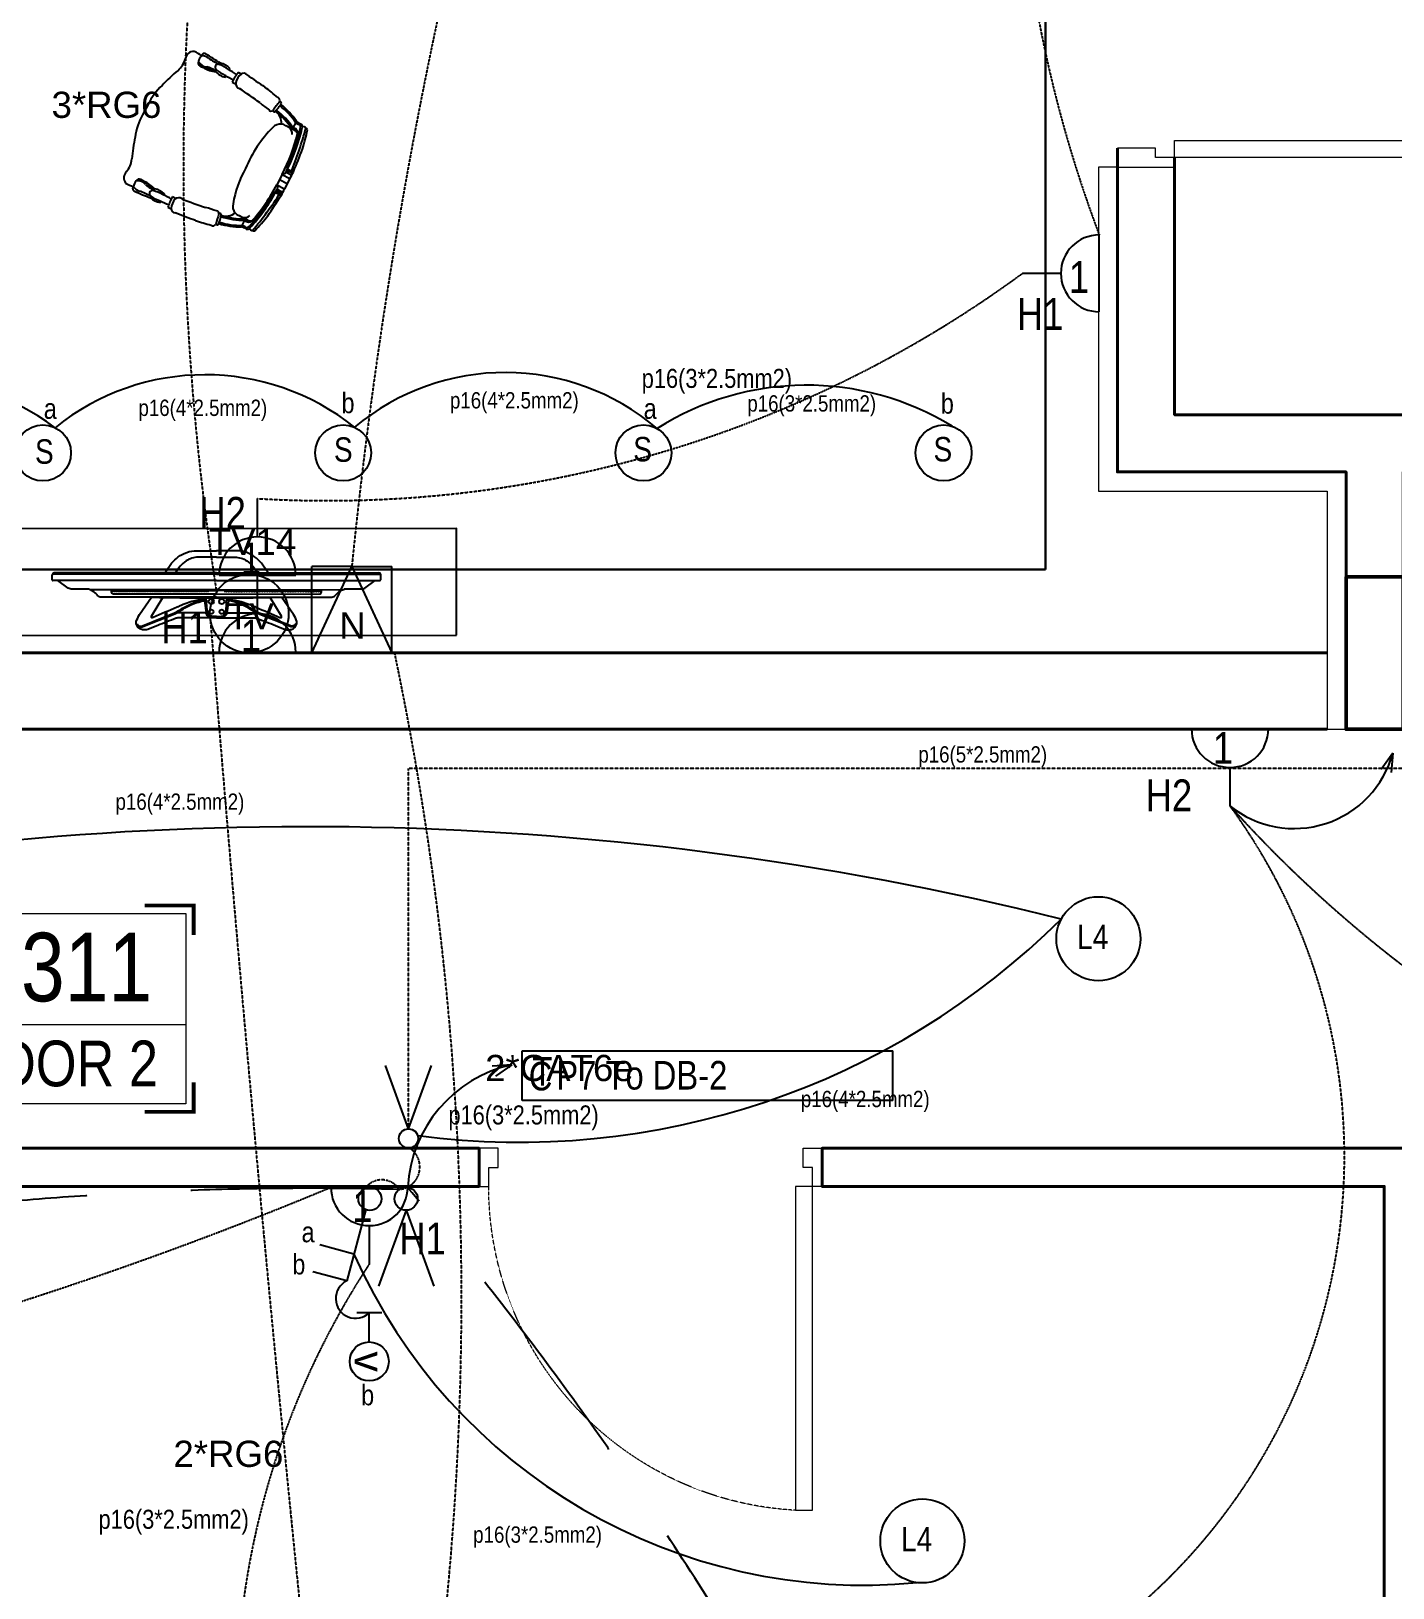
# Model space of a CAD drawing. Header units: inches. Extents: x 23642 to 146359, y -5490 to 33031.
# Drawn here: x 60236 to 64320, y 12105 to 16774 of the extents above; entities that cross this region are included whole.
import ezdxf
from ezdxf.enums import TextEntityAlignment as Align

# ---------------------------------------------------------------- set-up
doc = ezdxf.new("R2010")
doc.units = ezdxf.units.IN
doc.header["$LTSCALE"] = 5
doc.header["$MEASUREMENT"] = 0
doc.linetypes.add('Hidden (½x)', pattern=[0.1875, 0.125, -0.0625])
for name, color, linetype, lineweight in [('00-marble', 105, 'Continuous', 20), ('00-structure', 7, 'Continuous', 50), ('00-wall15-20', 30, 'Continuous', 40), ('00-wood', 35, 'Continuous', 18), ('00_Annotation', 231, 'Continuous', 15), ('_att-Text', 241, 'Continuous', 20), ('_hidden', 253, 'Hidden (½x)', 9)]:
    doc.layers.add(name, color=color, linetype=linetype, lineweight=lineweight)
for name, color, linetype in [('dwgmodels.com', 250, 'Continuous'), ('furn', 7, 'Continuous'), ('Lighting', 3, 'Continuous'), ('LowPower', 4, 'Continuous'), ('Power', 2, 'Continuous')]:
    doc.layers.add(name, color=color, linetype=linetype)
doc.styles.add('ROMANS', font='')
doc.styles.get("Standard").update_dxf_attribs({"font": 'arial.ttf'})
doc.styles.add('STYLE5', font='', dxfattribs={"height": 20})
doc.styles.get('ROMANS').set_extended_font_data('Arial Narrow')
doc.styles.get('STYLE5').set_extended_font_data('Arial Narrow')

# ---------------------------------------------------------------- blocks, each defined once
blk = doc.blocks.new('door 900x100')
at = {"layer": '00-wood'}
for points in [[(0, -100), (25, -100), (25, -50), (50, -50), (50, 0), (0, 0)], [(900, -100), (875, -100), (875, -50), (850, -50), (850, 0), (900, 0)], [(70, -100), (70, -950), (25, -950), (25, -100)]]:
    blk.add_lwpolyline(points, close=True, dxfattribs=at)
at = {"layer": '_hidden'}
blk.add_arc((22.8, -99.1), 852.2, 273.1733, 359.9417, dxfattribs=at)
blk = doc.blocks.new('ROOM TAG')
at = {"layer": '00_Annotation', "lineweight": 25, "const_width": 10}
for points in [[(-332.6, 312.4), (-461.2, 312.4), (-461.2, 235.1)], [(460.5, 312.4), (589.1, 312.4), (589.1, 235.1)], [(-332.6, -229.2), (-461.2, -229.2), (-461.2, -152)], [(460.5, -229.2), (589.1, -229.2), (589.1, -152)]]:
    blk.add_lwpolyline(points, dxfattribs=at)
at = {"layer": '00_Annotation'}
blk.add_lwpolyline([(-440.2, 291.4), (568.1, 291.4), (568.1, -208.2), (-440.2, -208.2)], close=True, dxfattribs=at)
blk.add_lwpolyline([(-440.2, 291.4), (-440.2, -208.2)], dxfattribs=at)
at = {"layer": '_att-Text', "transparency": 33554687}
for points in [[(-440.2, 291.4), (568.1, 291.4)], [(-440.2, 0), (568.1, 0)]]:
    blk.add_lwpolyline(points, dxfattribs=at)
blk.add_lwpolyline([(-440.2, 291.4), (0, 291.4), (0, 0), (-440.2, 0)], close=True, dxfattribs=at)
at = {"layer": '00_Annotation', "style": 'STYLE5'}
for tag, height, p in [('FL', 180, (-196.6, 150.8)), ('#', 180, (307.8, 150.8)), ('NAME', 120, (64, -102.2))]:
    blk.add_attdef(tag, text='', height=height, dxfattribs=at).set_placement(p, align=Align.MIDDLE_CENTER)
blk = doc.blocks.new('entrance door plan')
at = {"layer": '00-wood'}
for points in [[(-930, 300), (-930, 1275), (-975, 1275), (-975, 300)], [(930, 300), (930, 1275), (975, 1275), (975, 300)], [(-1000, 300), (-975, 300), (-975, 250), (-950, 250), (-950, 150), (-1000, 150)], [(1000, 300), (975, 300), (975, 250), (950, 250), (950, 150), (1000, 150)]]:
    blk.add_lwpolyline(points, close=True, dxfattribs=at)
at = {"layer": '_hidden'}
for centre, start, end in [((-976.9, 299.2), 0.0473, 87.2463), ((976.9, 299.2), 92.7537, 179.9527)]:
    blk.add_arc(centre, 976.9, start, end, dxfattribs=at)
blk = doc.blocks.new('CHAIR11')
at = {"layer": 'furn'}
for p, q in [((0.3032, 0.3042), (0.3218, 0.3042)), ((0.3071, 0.3591), (0.3239, 0.3591)), ((0.6573, 0.2808), (0.6573, 0.2388)), ((0, 0.0275), (0, -0.0275)), ((0.7134, 0.0275), (0.7134, -0.0275)), ((0.7134, 0.0275), (0.7549, 0.0275)), ((0.7134, 0), (0.7549, 0)), ((0.7187, 0.0622), (0.7547, 0.063)), ((0.7215, 0.054), (0.755, 0.0547)), ((0.7217, 0.0451), (0.7552, 0.0453)), ((0.7549, 0.0275), (0.7549, -0.0275)), ((0.7134, -0.0275), (0.7549, -0.0275)), ((0.7187, -0.0622), (0.7547, -0.063)), ((0.7215, -0.054), (0.755, -0.0547)), ((0.7217, -0.0451), (0.7552, -0.0453)), ((0.6573, -0.2808), (0.6573, -0.2388)), ((0.3032, -0.3042), (0.3218, -0.3042)), ((0.3071, -0.3591), (0.3239, -0.3591))]:
    blk.add_line(p, q, dxfattribs=at)
for centre, radius, start, end in [((0.3416, 0.3482), 0.0208, 67.27458, 154.7521), ((0.9802, 5.141), 4.8151, 262.47541, 263.69575), ((-0.0555, 0.2763), 0.1142, 339.07107, 12.12044), ((0.0953, 0.313), 0.0412, 116.30423, 197.95243), ((0.0903, 0.1954), 0.1551, 79.51138, 94.91021), ((0.1581, 0.3305), 0.0432, 156.23151, 198.13027), ((0.1323, 0.3176), 0.0152, 182.0325, 271.85788), ((0.1445, 0.3568), 0.0483, 235.46231, 293.37719), ((0.1294, 0.3527), 0.0119, 73.65554, 203.90111), ((0.1434, 0.3028), 0.0515, 79.79812, 118.82607), ((0.1077, -0.5046), 0.869, 83.0272, 88.35157), ((0.1416, 0.3782), 0.0764, 263.35888, 292.01407), ((0.1601, 0.4553), 0.1529, 266.88251, 289.92378), ((0.2035, 0.7736), 0.4232, 263.08378, 271.06984), ((0.1912, 0.2206), 0.0959, 79.79341, 106.70233), ((0.205, 0.1661), 0.1455, 87.15964, 103.83753), ((0.2128, 0.3356), 0.0149, 95.48661, 254.71639), ((0.2139, 0.3175), 0.00624, 144.21565, 254.37081), ((0.2701, 0.7199), 0.4034, 261.2614, 274.9429), ((0.2168, 0.3539), 0.00547, 130.94614, 217.05875), ((0.2307, 0.1841), 0.1674, 79.73859, 96.62194), ((0.2408, 0.4064), 0.0993, 253.09476, 283.14706), ((0.2351, 0.2854), 0.0758, 68.16618, 106.77475), ((0.2604, 0.3529), 0.00405, 270.6787, 44.86382), ((0.2647, 0.1087), 0.2402, 80.35893, 90.9958), ((0.2605, 0.3125), 0.00405, 315.13618, 89.3213), ((0.5322, 0.3157), 0.2293, 169.09163, 182.88546), ((0.4044, 0.327), 0.0869, 159.77057, 191.19009), ((0.3421, 0.3169), 0.0239, 196.27936, 284.29302), ((-0.0673, -2.4083), 2.8115, 77.79974, 79.36765), ((0.5294, 0.3248), 0.0152, 3.63997, 99.76355), ((1.3617, 0.1384), 0.8384, 167.08489, 170.58334), ((0.5483, 0.3136), 0.0128, 52.63488, 107.14076), ((0.3181, 0.3452), 0.2389, 342.33214, 354.84234), ((0.4957, -0.0175), 0.3393, 61.5533, 79.8723), ((0.4995, -0.0101), 0.3241, 60.87401, 80.08753), ((0.6688, -0.0308), 0.6726, 156.67545, 165.54237), ((0.0191, -2.6248), 2.937, 81.259, 83.57061), ((0.5739, 0.7357), 0.4703, 256.66365, 263.29485), ((0.5246, 0.277), 0.0101, 235.99383, 352.15686), ((0.5415, 0.2791), 0.00769, 207.01636, 304.01318), ((0.4957, -0.0594), 0.3393, 61.5533, 81.33318), ((0.541, 0.2117), 0.0645, 22.11775, 84.89047), ((0.4957, -0.052), 0.3393, 61.5533, 80.98622), ((0.6175, 0.1923), 0.0468, 110.89824, 166.42211), ((0.6166, 0.1962), 0.0428, 81.66291, 111.60898), ((0.6458, -0.5212), 0.7601, 89.13482, 91.73555), ((0.6325, 0.2012), 0.0384, 21.87128, 78.73046), ((0.6739, 0.3563), 0.0773, 257.55909, 276.05221), ((0.6672, 0.3496), 0.0773, 262.61105, 276.05221), ((0.6659, 0.2239), 0.024, 17.46223, 111.17702), ((0.6638, 0.1973), 0.0421, 53.52895, 98.86861), ((0.6748, 0.2587), 0.0141, 6.58668, 87.72734), ((0.6815, 0.2654), 0.0141, 6.58668, 87.72734), ((-0.3554, 0.0014), 1.0758, 3.2406, 13.92682), ((-0.0935, 0.033), 0.8069, 359.60991, 14.21229), ((0.7055, 0.2501), 0.0245, 47.69263, 117.88984), ((-0.1184, 0.0479), 0.8429, 0.97927, 15.06651), ((-1.0702, -0.1182), 1.8242, 5.43301, 12.41361), ((-0.0425, 0.0425), 0.7971, 9.71963, 16.45338), ((1.1563, 0.0241), 0.6111, 162.95218, 184.84537), ((-1.4916, -0.1059), 2.2526, 4.29172, 7.21521), ((0.2977, 0.0363), 0.2979, 160.21216, 181.68648), ((0.7376, 0.0286), 0.0202, 155.66726, 183.15202), ((0.7196, 0.0579), 0.00437, 295.61753, 102.36088), ((0.7206, 0.0409), 0.00426, 249.39013, 75.7776), ((0.7196, 0.0495), 0.00489, 295.4349, 66.85555), ((0.3769, 0.0426), 0.3783, 357.72002, 3.05446), ((0.2977, -0.0363), 0.2979, 178.31352, 199.78784), ((1.0706, -0.0437), 0.5235, 178.22949, 197.74854), ((-0.0935, -0.033), 0.8069, 345.78771, 0.39009), ((-0.3554, -0.0014), 1.0758, 346.07318, 356.7594), ((-0.1184, -0.0479), 0.8429, 344.93349, 359.02073), ((-1.0702, 0.1182), 1.8242, 347.58639, 354.56699), ((0.7376, -0.0286), 0.0202, 176.84798, 204.33274), ((0.7196, -0.0579), 0.00437, 257.63912, 64.38247), ((0.7206, -0.0409), 0.00426, 284.2224, 110.60987), ((0.7196, -0.0495), 0.00489, 293.14445, 64.5651), ((-1.4916, 0.1059), 2.2526, 352.78479, 355.70828), ((0.3769, -0.0426), 0.3783, 356.94554, 2.27998), ((0.6688, 0.0308), 0.6726, 194.45763, 203.32455), ((0.6175, -0.1923), 0.0468, 193.57789, 249.10176), ((0.6325, -0.2012), 0.0384, 281.26954, 338.12872), ((-0.0425, -0.0425), 0.7971, 343.54662, 350.28037), ((-0.0555, -0.2763), 0.1142, 347.87956, 20.92893), ((0.3421, -0.3169), 0.0239, 75.70698, 163.72064), ((0.0191, 2.6248), 2.937, 276.42939, 278.741), ((0.5739, -0.7357), 0.4703, 96.70515, 103.33635), ((0.5246, -0.277), 0.0101, 7.84314, 124.00617), ((0.5415, -0.2791), 0.00769, 55.98682, 152.98364), ((1.3617, -0.1384), 0.8384, 189.41666, 192.91511), ((0.3181, -0.3452), 0.2389, 5.15766, 17.66786), ((0.541, -0.2117), 0.0645, 275.10953, 337.88225), ((0.4957, 0.0594), 0.3393, 278.66682, 298.4467), ((0.4957, 0.052), 0.3393, 279.01378, 298.4467), ((0.4995, 0.0101), 0.3241, 279.91247, 299.12599), ((0.4957, 0.0175), 0.3393, 280.1277, 298.4467), ((0.6166, -0.1962), 0.0428, 248.39102, 278.33709), ((0.6458, 0.5212), 0.7601, 268.26445, 270.86518), ((0.6659, -0.2239), 0.024, 248.82298, 342.53777), ((0.6638, -0.1973), 0.0421, 261.13139, 306.47105), ((0.6672, -0.3496), 0.0773, 83.94779, 97.38895), ((0.6739, -0.3563), 0.0773, 83.94779, 102.44091), ((0.6748, -0.2587), 0.0141, 272.27266, 353.41332), ((0.6815, -0.2654), 0.0141, 272.27266, 353.41332), ((0.7055, -0.2501), 0.0245, 242.11016, 312.30737), ((0.0953, -0.313), 0.0412, 162.04757, 243.69577), ((0.0903, -0.1954), 0.1551, 265.08979, 280.48862), ((0.1581, -0.3305), 0.0432, 161.86973, 203.76849), ((0.1323, -0.3176), 0.0152, 88.14212, 177.9675), ((0.1445, -0.3568), 0.0483, 66.62281, 124.53769), ((0.1294, -0.3527), 0.0119, 156.09889, 286.34446), ((0.1434, -0.3028), 0.0515, 241.17393, 280.20188), ((0.1416, -0.3782), 0.0764, 67.98593, 96.64112), ((0.1077, 0.5046), 0.869, 271.64843, 276.9728), ((0.1601, -0.4553), 0.1529, 70.07622, 93.11749), ((0.2035, -0.7736), 0.4232, 88.93016, 96.91622), ((0.1912, -0.2206), 0.0959, 253.29767, 280.20659), ((0.205, -0.1661), 0.1455, 256.16247, 272.84036), ((0.2128, -0.3356), 0.0149, 105.28361, 264.51339), ((0.2139, -0.3175), 0.00624, 105.62919, 215.78435), ((0.2701, -0.7199), 0.4034, 85.0571, 98.7386), ((0.2307, -0.1841), 0.1674, 263.37806, 280.26141), ((0.2168, -0.3539), 0.00547, 142.94125, 229.05386), ((0.2408, -0.4064), 0.0993, 76.85294, 106.90524), ((0.2351, -0.2854), 0.0758, 253.22525, 291.83382), ((0.2605, -0.3125), 0.00405, 270.6787, 44.86382), ((0.2647, -0.1087), 0.2402, 269.0042, 279.64107), ((0.2604, -0.3529), 0.00405, 315.13618, 89.3213), ((0.5322, -0.3157), 0.2293, 177.11454, 190.90837), ((0.4044, -0.327), 0.0869, 168.80991, 200.22943), ((0.3416, -0.3482), 0.0208, 205.2479, 292.72542), ((0.9802, -5.141), 4.8151, 96.30425, 97.52459), ((-0.0673, 2.4083), 2.8115, 280.63235, 282.20026), ((0.5294, -0.3248), 0.0152, 260.23645, 356.36003), ((0.5483, -0.3136), 0.0128, 252.85924, 307.36512)]:
    blk.add_arc(centre, radius, start, end, dxfattribs=at)
blk = doc.blocks.new('tv table23')
at = {"color": 0}
blk.add_lwpolyline([(0, -900), (400, -900), (400, 900), (0, 900), (0, -900)], dxfattribs=at)
blk = doc.blocks.new('LG-55-la6208-4 top')
at = {"layer": 'dwgmodels.com', "color": 0}
for p, q in [((0, 0), (-138.7, 0)), ((0, 0), (138.7, 0)), ((0, -105.1), (-473.1, -105.1)), ((0, -77), (-432.2, -77)), ((0, -88.9), (-389, -88.9)), ((0, -77), (432.2, -77)), ((0, -88.9), (389, -88.9)), ((0, -105.1), (473.1, -105.1)), ((0, -163.3), (-615.7, -163.3)), ((0, -139.6), (-613.4, -139.6)), ((0, -168.4), (-609.1, -168.4)), ((0, -139.6), (613.4, -139.6)), ((0, -163.3), (615.7, -163.3)), ((0, -168.4), (609.1, -168.4))]:
    blk.add_line(p, q, dxfattribs=at)
for points in [[(-138.7, 0, -0.087489), (-151.2, 2.2, -0.012567), (-220.6, 29.4, 0.010337), (-257.8, 44.2, 0.091985), (-266.1, 45.7, 0.050664), (-280.5, 44.1, 0.157379), (-293.2, 36.8), (-299.8, 25.2, 0.203619), (-301.2, 14.3)], [(-301.2, 14.3, 0.03963), (-288.8, -11.9), (-243.8, -77)], [(-299.8, 25.2), (-296, 29.8, -0.176327), (-288.3, 34.3, -0.124023), (-276.2, 33.4), (-156.5, -14.9, -0.043017), (-145.8, -20.3, 0.007168), (-118.8, -36.5, 0.035791), (-87.7, -51.7, 0.053078), (-44.9, -63.9), (-37.6, -64.3)], [(-297.4, 23.2), (-293.5, 27.7, -0.176327), (-287.8, 31.1, -0.122846), (-277.3, 30.3), (-157.7, -17.9, -0.043017), (-147.5, -23.1, 0.007168), (-120.4, -39.3, 0.035791), (-88.9, -54.7, 0.053299), (-45.3, -67.1), (-37.8, -67.6)], [(-43.6, -74.3), (-43.6, -70.4), (-59.4, -67.6, -0.030959), (-103.2, -57.1, -0.025373), (-132.2, -46.5, -0.003627), (-147.7, -39.8, 0.002957), (-237.1, -1.1, 0.075709), (-241.6, 0, 0.421822), (-244.1, -2, 0.125069), (-243.4, -6.3), (-201.6, -76.1)], [(299.8, 25.2), (296, 29.8, 0.176327), (288.3, 34.3, 0.124023), (276.2, 33.4), (156.5, -14.9, 0.043017), (145.8, -20.3, -0.007168), (118.8, -36.5, -0.035791), (87.7, -51.7, -0.053078), (44.9, -63.9), (37.6, -64.3)], [(297.4, 23.2), (293.5, 27.7, 0.176327), (287.8, 31.1, 0.122846), (277.3, 30.3), (157.7, -17.9, 0.043017), (147.5, -23.1, -0.007168), (120.4, -39.3, -0.035791), (88.9, -54.7, -0.053299), (45.3, -67.1), (37.8, -67.6)], [(43.6, -74.3), (43.6, -70.4), (59.4, -67.6, 0.030959), (103.2, -57.1, 0.025373), (132.2, -46.5, 0.003627), (147.7, -39.8, -0.002957), (237.1, -1.1, -0.075709), (241.6, 0, -0.421822), (244.1, -2, -0.125069), (243.4, -6.3), (201.6, -76.1)], [(138.7, 0, 0.087489), (151.2, 2.2, 0.012567), (220.6, 29.4, -0.010337), (257.8, 44.2, -0.091985), (266.1, 45.7, -0.050664), (280.5, 44.1, -0.157379), (293.2, 36.8), (299.8, 25.2, -0.203619), (301.2, 14.3)], [(301.2, 14.3, -0.03963), (288.8, -11.9), (243.8, -77)], [(-38.2, -14.8, -0.048999), (-41.7, -16.8, -0.126237), (-48.4, -18), (-149.8, -18)], [(-44.9, -63.9), (-39.2, -18.7, -0.06881), (-38.2, -14.8, -0.311157), (-16.5, -1), (0, -1)], [(0, -5.1), (-16.5, -5.1, 0.176327), (-26.9, -8.9, 0.18738), (-35.6, -27.2), (-38.2, -74.3)], [(44.9, -63.9), (39.2, -18.7, 0.06881), (38.2, -14.8, 0.311157), (16.5, -1), (0, -1)], [(0, -5.1), (16.5, -5.1, -0.176327), (26.9, -8.9, -0.18738), (35.6, -27.2), (38.2, -74.3)], [(38.2, -14.8, 0.048999), (41.7, -16.8, 0.126237), (48.4, -18), (149.8, -18)], [(-432.2, -77, 0.185144), (-445.6, -83.7, -0.014846), (-454.5, -92.9, -0.123556), (-479.5, -107.3, -0.051646), (-480.8, -107.6), (-541.6, -107.6, 0.115088), (-556, -110.9), (-595.3, -139.6)], [(-389, -88.9), (-391.6, -91.1, 0.150292), (-393.2, -95.6), (-393.2, -102.2), (0, -102.2)], [(389, -88.9), (391.6, -91.1, -0.150292), (393.2, -95.6), (393.2, -102.2), (0, -102.2)], [(432.2, -77, -0.185144), (445.6, -83.7, 0.014846), (454.5, -92.9, 0.123556), (479.5, -107.3, 0.051646), (480.8, -107.6), (541.6, -107.6, -0.115088), (556, -110.9), (595.3, -139.6)], [(-193.2, -168.4), (-173.6, -197.4, 0.052137), (-173.6, -197.4, 0.127134), (-120.7, -241.3, 0.092146), (-83.2, -251.3, 0.038202)], [(0, -226.9), (-68.6, -226.9, -0.149981), (-113.6, -213.1, -0.12639), (-153.1, -168.4, 0.883679)], [(0, -226.9), (68.6, -226.9, 0.149981), (113.6, -213.1, 0.12639), (153.1, -168.4, -0.883679)], [(193.2, -168.4), (173.6, -197.4, -0.052137), (173.6, -197.4, -0.127134), (120.7, -241.3, -0.092146), (83.2, -251.3, -0.038202)]]:
    blk.add_lwpolyline(points, format="xyb", dxfattribs=at)
for points in [[(-387.1, -102.2), (-387.1, -98), (-388.8, -98), (-388.8, -102.2)], [(-381, -102.2), (-381, -98), (-382.7, -98), (-382.7, -102.2)], [(-374.8, -102.2), (-374.8, -98), (-376.5, -98), (-376.5, -102.2)], [(-368.7, -102.2), (-368.7, -98), (-370.4, -98), (-370.4, -102.2)], [(-362.6, -102.2), (-362.6, -98), (-364.3, -98), (-364.3, -102.2)], [(-356.4, -102.2), (-356.4, -98), (-358.1, -98), (-358.1, -102.2)], [(-350.3, -102.2), (-350.3, -98), (-352, -98), (-352, -102.2)], [(-344.2, -102.2), (-344.2, -98), (-345.9, -98), (-345.9, -102.2)], [(-338, -102.2), (-338, -98), (-339.7, -98), (-339.7, -102.2)], [(-331.9, -102.2), (-331.9, -98), (-333.6, -98), (-333.6, -102.2)], [(-325.8, -102.2), (-325.8, -98), (-327.5, -98), (-327.5, -102.2)], [(-319.6, -102.2), (-319.6, -98), (-321.3, -98), (-321.3, -102.2)], [(-313.5, -102.2), (-313.5, -98), (-315.2, -98), (-315.2, -102.2)], [(-307.4, -102.2), (-307.4, -98), (-309.1, -98), (-309.1, -102.2)], [(-301.2, -102.2), (-301.2, -98), (-302.9, -98), (-302.9, -102.2)], [(-295.1, -102.2), (-295.1, -98), (-296.8, -98), (-296.8, -102.2)], [(-289, -102.2), (-289, -98), (-290.7, -98), (-290.7, -102.2)], [(-282.8, -102.2), (-282.8, -98), (-284.5, -98), (-284.5, -102.2)], [(-276.7, -102.2), (-276.7, -98), (-278.4, -98), (-278.4, -102.2)], [(-270.5, -102.2), (-270.5, -98), (-272.3, -98), (-272.3, -102.2)], [(-264.4, -102.2), (-264.4, -98), (-266.1, -98), (-266.1, -102.2)], [(-258.3, -102.2), (-258.3, -98), (-260, -98), (-260, -102.2)], [(-252.1, -102.2), (-252.1, -98), (-253.9, -98), (-253.9, -102.2)], [(-246, -102.2), (-246, -98), (-247.7, -98), (-247.7, -102.2)], [(-239.9, -102.2), (-239.9, -98), (-241.6, -98), (-241.6, -102.2)], [(-233.7, -102.2), (-233.7, -98), (-235.5, -98), (-235.5, -102.2)], [(-227.6, -102.2), (-227.6, -98), (-229.3, -98), (-229.3, -102.2)], [(-221.5, -102.2), (-221.5, -98), (-223.2, -98), (-223.2, -102.2)], [(-215.3, -102.2), (-215.3, -98), (-217.1, -98), (-217.1, -102.2)], [(-209.2, -102.2), (-209.2, -98), (-210.9, -98), (-210.9, -102.2)], [(-203.1, -102.2), (-203.1, -98), (-204.8, -98), (-204.8, -102.2)], [(-196.9, -102.2), (-196.9, -98), (-198.6, -98), (-198.6, -102.2)], [(-190.8, -102.2), (-190.8, -98), (-192.5, -98), (-192.5, -102.2)], [(-184.7, -102.2), (-184.7, -98), (-186.4, -98), (-186.4, -102.2)], [(-178.5, -102.2), (-178.5, -98), (-180.2, -98), (-180.2, -102.2)], [(-172.4, -102.2), (-172.4, -98), (-174.1, -98), (-174.1, -102.2)], [(-166.3, -102.2), (-166.3, -98), (-168, -98), (-168, -102.2)], [(-160.1, -102.2), (-160.1, -98), (-161.8, -98), (-161.8, -102.2)], [(-154, -102.2), (-154, -98), (-155.7, -98), (-155.7, -102.2)], [(-147.9, -102.2), (-147.9, -98), (-149.6, -98), (-149.6, -102.2)], [(-141.7, -102.2), (-141.7, -98), (-143.4, -98), (-143.4, -102.2)], [(-135.6, -102.2), (-135.6, -98), (-137.3, -98), (-137.3, -102.2)], [(-129.5, -102.2), (-129.5, -98), (-131.2, -98), (-131.2, -102.2)], [(-123.3, -102.2), (-123.3, -98), (-125, -98), (-125, -102.2)], [(-117.2, -102.2), (-117.2, -98), (-118.9, -98), (-118.9, -102.2)], [(-111.1, -102.2), (-111.1, -98), (-112.8, -98), (-112.8, -102.2)], [(-104.9, -102.2), (-104.9, -98), (-106.6, -98), (-106.6, -102.2)], [(-98.8, -102.2), (-98.8, -98), (-100.5, -98), (-100.5, -102.2)], [(-92.7, -102.2), (-92.7, -98), (-94.4, -98), (-94.4, -102.2)], [(-86.5, -102.2), (-86.5, -98), (-88.2, -98), (-88.2, -102.2)], [(-80.4, -102.2), (-80.4, -98), (-82.1, -98), (-82.1, -102.2)], [(-74.3, -102.2), (-74.3, -98), (-76, -98), (-76, -102.2)], [(-68.1, -102.2), (-68.1, -98), (-69.8, -98), (-69.8, -102.2)], [(-62, -102.2), (-62, -98), (-63.7, -98), (-63.7, -102.2)], [(-55.9, -102.2), (-55.9, -98), (-57.6, -98), (-57.6, -102.2)], [(-49.7, -102.2), (-49.7, -98), (-51.4, -98), (-51.4, -102.2)], [(-43.6, -102.2), (-43.6, -98), (-45.3, -98), (-45.3, -102.2)], [(-37.5, -102.2), (-37.5, -98), (-39.2, -98), (-39.2, -102.2)], [(-31.3, -102.2), (-31.3, -98), (-33, -98), (-33, -102.2)], [(31.3, -102.2), (31.3, -98), (33, -98), (33, -102.2)], [(37.5, -102.2), (37.5, -98), (39.2, -98), (39.2, -102.2)], [(43.6, -102.2), (43.6, -98), (45.3, -98), (45.3, -102.2)], [(49.7, -102.2), (49.7, -98), (51.4, -98), (51.4, -102.2)], [(55.9, -102.2), (55.9, -98), (57.6, -98), (57.6, -102.2)], [(62, -102.2), (62, -98), (63.7, -98), (63.7, -102.2)], [(68.1, -102.2), (68.1, -98), (69.8, -98), (69.8, -102.2)], [(74.3, -102.2), (74.3, -98), (76, -98), (76, -102.2)], [(80.4, -102.2), (80.4, -98), (82.1, -98), (82.1, -102.2)], [(86.5, -102.2), (86.5, -98), (88.2, -98), (88.2, -102.2)], [(92.7, -102.2), (92.7, -98), (94.4, -98), (94.4, -102.2)], [(98.8, -102.2), (98.8, -98), (100.5, -98), (100.5, -102.2)], [(104.9, -102.2), (104.9, -98), (106.6, -98), (106.6, -102.2)], [(111.1, -102.2), (111.1, -98), (112.8, -98), (112.8, -102.2)], [(117.2, -102.2), (117.2, -98), (118.9, -98), (118.9, -102.2)], [(123.3, -102.2), (123.3, -98), (125, -98), (125, -102.2)], [(129.5, -102.2), (129.5, -98), (131.2, -98), (131.2, -102.2)], [(135.6, -102.2), (135.6, -98), (137.3, -98), (137.3, -102.2)], [(141.7, -102.2), (141.7, -98), (143.4, -98), (143.4, -102.2)], [(147.9, -102.2), (147.9, -98), (149.6, -98), (149.6, -102.2)], [(154, -102.2), (154, -98), (155.7, -98), (155.7, -102.2)], [(160.1, -102.2), (160.1, -98), (161.8, -98), (161.8, -102.2)], [(166.3, -102.2), (166.3, -98), (168, -98), (168, -102.2)], [(172.4, -102.2), (172.4, -98), (174.1, -98), (174.1, -102.2)], [(178.5, -102.2), (178.5, -98), (180.2, -98), (180.2, -102.2)], [(184.7, -102.2), (184.7, -98), (186.4, -98), (186.4, -102.2)], [(190.8, -102.2), (190.8, -98), (192.5, -98), (192.5, -102.2)], [(196.9, -102.2), (196.9, -98), (198.6, -98), (198.6, -102.2)], [(203.1, -102.2), (203.1, -98), (204.8, -98), (204.8, -102.2)], [(209.2, -102.2), (209.2, -98), (210.9, -98), (210.9, -102.2)], [(215.3, -102.2), (215.3, -98), (217.1, -98), (217.1, -102.2)], [(221.5, -102.2), (221.5, -98), (223.2, -98), (223.2, -102.2)], [(227.6, -102.2), (227.6, -98), (229.3, -98), (229.3, -102.2)], [(233.7, -102.2), (233.7, -98), (235.5, -98), (235.5, -102.2)], [(239.9, -102.2), (239.9, -98), (241.6, -98), (241.6, -102.2)], [(246, -102.2), (246, -98), (247.7, -98), (247.7, -102.2)], [(252.1, -102.2), (252.1, -98), (253.9, -98), (253.9, -102.2)], [(258.3, -102.2), (258.3, -98), (260, -98), (260, -102.2)], [(264.4, -102.2), (264.4, -98), (266.1, -98), (266.1, -102.2)], [(270.5, -102.2), (270.5, -98), (272.3, -98), (272.3, -102.2)], [(276.7, -102.2), (276.7, -98), (278.4, -98), (278.4, -102.2)], [(282.8, -102.2), (282.8, -98), (284.5, -98), (284.5, -102.2)], [(289, -102.2), (289, -98), (290.7, -98), (290.7, -102.2)], [(295.1, -102.2), (295.1, -98), (296.8, -98), (296.8, -102.2)], [(301.2, -102.2), (301.2, -98), (302.9, -98), (302.9, -102.2)], [(307.4, -102.2), (307.4, -98), (309.1, -98), (309.1, -102.2)], [(313.5, -102.2), (313.5, -98), (315.2, -98), (315.2, -102.2)], [(319.6, -102.2), (319.6, -98), (321.3, -98), (321.3, -102.2)], [(325.8, -102.2), (325.8, -98), (327.5, -98), (327.5, -102.2)], [(331.9, -102.2), (331.9, -98), (333.6, -98), (333.6, -102.2)], [(338, -102.2), (338, -98), (339.7, -98), (339.7, -102.2)], [(344.2, -102.2), (344.2, -98), (345.9, -98), (345.9, -102.2)], [(350.3, -102.2), (350.3, -98), (352, -98), (352, -102.2)], [(356.4, -102.2), (356.4, -98), (358.1, -98), (358.1, -102.2)], [(362.6, -102.2), (362.6, -98), (364.3, -98), (364.3, -102.2)], [(368.7, -102.2), (368.7, -98), (370.4, -98), (370.4, -102.2)], [(374.8, -102.2), (374.8, -98), (376.5, -98), (376.5, -102.2)], [(381, -102.2), (381, -98), (382.7, -98), (382.7, -102.2)], [(387.1, -102.2), (387.1, -98), (388.8, -98), (388.8, -102.2)], [(-615.9, -142.1), (-615.9, -161.6)], [(615.9, -142.1), (615.9, -161.6)], [(-83.2, -251.3), (0, -251.3)], [(83.2, -251.3), (0, -251.3)]]:
    blk.add_lwpolyline(points, dxfattribs=at)
for centre, radius in [((-19.7, -60.8), 9.83), ((-19.7, -22.3), 8.15), ((19.7, -60.8), 9.83), ((19.7, -22.3), 8.15)]:
    blk.add_circle(centre, radius, dxfattribs=at)
for centre, radius, start, end in [((-17.1, -9243.4), 9169.1, 89.89295, 91.41678), ((17.1, -9243.4), 9169.1, 88.58322, 90.10705), ((-613.4, -142.1), 2.56, 90, 180), ((-609.1, -161.6), 6.82, 180, 270), ((609.1, -161.6), 6.82, 270, 0), ((613.4, -142.1), 2.56, 0, 90)]:
    blk.add_arc(centre, radius, start, end, dxfattribs=at)
blk = doc.blocks.new('tv t2')
at = {"color": 0}
blk.add_blockref('tv table23', (0, 0), dxfattribs=at)
at = {"color": 0, "rotation": 90}
blk.add_blockref('LG-55-la6208-4 top', (66.3, 0), dxfattribs=at)

msp = doc.modelspace()

# ---------------------------------------------------------------- linework, layer by layer
at = {"layer": '00-marble', "transparency": 33554687}
msp.add_line((63493.7157, 16366.37528), (63436.57285, 16366.37528), dxfattribs=at)
msp.add_lwpolyline([(63436.57285, 16366.37528), (63436.57285, 15394.94671), (64122.28713, 15394.94671), (64122.28713, 14680.66099), (64179.42999, 14680.66099)], dxfattribs=at)
at = {"layer": '00-structure'}
msp.add_lwpolyline([(64179.42999, 15137.80385), (64179.42999, 14680.66099), (64350.85856, 14680.66099), (64350.85856, 15137.80385)], close=True, dxfattribs=at)
at = {"layer": '00-wall15-20', "transparency": 33554687}
msp.add_line((58922.28713, 14909.23242), (64122.28713, 14909.23242), dxfattribs=at)
for points in [[(63665.14427, 16394.94671), (63665.14427, 15623.51813), (64408.00142, 15623.51813), (64408.00142, 15452.08956), (64350.85856, 15452.08956), (64350.85856, 15137.80385), (64179.42999, 15137.80385), (64179.42999, 15452.08956), (63493.7157, 15452.08956), (63493.7157, 16423.51813)], [(64293.7157, 11137.80385), (64293.7157, 12394.94671), (64293.7157, 12394.94671), (64293.7157, 13309.23242), (62608.00142, 13309.23242), (62608.00142, 13309.23242), (62608.00142, 13309.23242), (62608.00142, 13309.23242), (62608.00142, 13309.23242), (62608.00142, 13423.51813), (64350.85856, 13423.51813), (64350.85856, 13423.51813), (65608.00142, 13423.51813), (65608.00142, 13509.23242), (65722.28713, 13509.23242), (65722.28713, 12394.94671), (65608.00142, 12394.94671), (65608.00142, 13309.23242), (64465.14427, 13309.23242), (64465.14427, 9480.66099), (64293.7157, 9480.66099), (64293.7157, 11023.51813), (62569.70569, 11023.51813)]]:
    msp.add_lwpolyline(points, dxfattribs=at)
at = {"layer": '00-wall15-20'}
msp.add_lwpolyline([(56922.28713, 11023.51813), (56922.28713, 8852.08956), (58939.42999, 8852.08956), (58939.42999, 8760.66099), (56830.85856, 8760.66099), (56830.85856, 15509.23242), (56922.28713, 15509.23242), (56922.28713, 13423.51813), (61579.42999, 13423.51813), (61579.42999, 13309.23242), (56922.28713, 13309.23242)], close=True, dxfattribs=at)
msp.add_lwpolyline([(64122.28713, 14680.66099), (58865.14427, 14680.66099)], dxfattribs=at)
at = {"layer": 'Lighting', "linetype": 'Continuous', "lineweight": 30}
for p, q in [((63277.64865, 15159.45092), (63277.64865, 19873.90979)), ((57173.75254, 15159.45092), (62907.76393, 15159.45092)), ((62907.76393, 15159.45092), (63277.64865, 15159.45092))]:
    msp.add_line(p, q, dxfattribs=at)
at = {"layer": 'Lighting', "linetype": 'Hidden (½x)'}
for p in [(64409.93529, 14563.09737), (61367.82134, 13481.88426)]:
    msp.add_line(p, (61367.82134, 14563.09737), dxfattribs=at)
at = {"layer": 'Lighting'}
for p, q in [((61367.82134, 13481.88426), (61298.73728, 13671.69114)), ((61367.82134, 13481.88426), (61436.90539, 13671.69114)), ((61239.60732, 13239.55616), (61182.41134, 13026.09784)), ((61360.13696, 13237.66378), (61277.2361, 13009.89552)), ((61360.13696, 13237.66378), (61443.03783, 13009.89552)), ((61203.91296, 13106.343), (61101.7145, 13133.72699)), ((61182.41134, 13026.09784), (61080.21287, 13053.48184))]:
    msp.add_line(p, q, dxfattribs=at)
at = {"layer": 'Lighting', "ltscale": 20}
for p, q in [((61287.7526, 12930.31144), (61212.03906, 12930.31144)), ((61249.55986, 12842.71201), (61249.55986, 12930.31144))]:
    msp.add_line(p, q, dxfattribs=at)
at = {"layer": 'Lighting'}
for centre, radius in [((60271.20488, 15509.23242), 83.95532), ((61171.63778, 15509.23242), 83.95532), ((62072.07068, 15509.23242), 83.95532), ((62972.50358, 15509.23242), 83.95532), ((63436.57285, 14052.08956), 125.93297), ((61367.60502, 13452.9905), 28.89456), ((61251.73721, 13272.0387), 34.67347), ((61360.13696, 13272.33725), 34.67347), ((62908.59052, 12245.904), 125.93297)]:
    msp.add_circle(centre, radius, dxfattribs=at)
at = {"layer": 'Lighting', "ltscale": 20}
msp.add_circle((61249.55986, 12784.23492), 58.47709, dxfattribs=at)
at = {"layer": 'Lighting'}
for centre, radius, start, end in [((59851.47532, 14970.89212), 764.86599, 53.39764842, 126.20651938), ((60757.2272, 15027.1553), 716.46909, 51.26622807, 128.87723515), ((61657.20817, 15047.71038), 702.72572, 49.5498553, 129.99798282), ((62560.97837, 14875.05787), 837.25421, 58.54020465, 122.33747236), ((61062.61814, 5009.63165), 9378.54382, 76.038769947, 102.411368823), ((61700.30852, 15748.62173), 2306.96863, 262.39707898, 314.78101739), ((62733.12533, 13787.16608), 1673.92071, 203.99918295, 275.48721819), ((61208.56073, 12972.85524), 59.3175, 116.15734205, 314.17442659)]:
    msp.add_arc(centre, radius, start, end, dxfattribs=at)
at = {"layer": 'Lighting', "linetype": 'Hidden (½x)'}
for centre, radius, start, end in [((61334.2996, 13367.35337), 67.33645, 274.45184088, 57.63051114), ((61287.50078, 13267.36775), 61.52994, 32.270985, 143.62792214)]:
    msp.add_arc(centre, radius, start, end, dxfattribs=at)
at = {"layer": 'Lighting', "linetype": 'Hidden (½x)', "ltscale": 1000}
for centre, radius, start, end in [((61077.08739, 3001.48804), 10302.07531, 88.540267842, 113.722380499), ((53076.29399, 6307.56291), 10847.67942, 25.036944959, 40.182968727)]:
    msp.add_arc(centre, radius, start, end, dxfattribs=at)
at = {"layer": 'LowPower', "ltscale": 20, "transparency": 33554687}
for p, q in [((61077.51919, 14909.23242), (61197.40054, 15168.64779)), ((61077.51919, 14909.23242), (61077.51919, 15168.64779)), ((61197.40054, 15168.64779), (61077.51919, 15168.64779)), ((61197.40054, 15168.64779), (61317.28188, 14909.23242)), ((61197.40054, 15168.64779), (61317.28188, 15168.64779)), ((61317.28188, 14909.23242), (61317.28188, 15168.64779)), ((61317.28188, 14909.23242), (61077.51919, 14909.23242))]:
    msp.add_line(p, q, dxfattribs=at)
msp.add_circle((60889.9494, 15027.14858), 117.91608, dxfattribs=at)
at = {"layer": 'LowPower', "linetype": 'Hidden (½x)', "transparency": 33554687}
for centre, radius, start, end in [((72426.19815, 9869.57718), 15455.66366, 138.507806994, 170.517920901), ((68923.4462, 16367.49928), 8231.1045, 152.961791773, 188.911944066), ((76290.03358, 13644.19599), 15169.42733, 154.774081247, 174.232323787), ((202385.00759, 26381.28288), 142067.78412, 184.5871968368, 186.0748827466), ((52094.40726, 12975.1863), 9432.1294, 348.924382384, 11.832351453)]:
    msp.add_arc(centre, radius, start, end, dxfattribs=at)
at = {"layer": 'Power'}
for p, q in [((63439.18848, 15932.68553), (63439.18848, 16162.96082)), ((63324.05083, 16047.82318), (63208.91319, 16047.82318)), ((60914.54267, 15257.23861), (60914.54267, 15372.37625)), ((60799.40503, 15142.10097), (61029.68032, 15142.10097)), ((60914.54267, 15026.96332), (60914.54267, 15142.10097)), ((60799.40503, 14911.82568), (61029.68032, 14911.82568)), ((63946.25447, 14681.02477), (63715.97918, 14681.02477)), ((64319.72701, 14609.14988), (64285.13849, 14559.96195)), ((64319.72701, 14609.14988), (64315.10329, 14550.85492)), ((63831.11682, 14565.88713), (63831.11682, 14450.74948)), ((61708.12663, 13715.54037), (62819.72512, 13715.54037)), ((61708.12663, 13566.7235), (61708.12663, 13715.54037)), ((62819.72512, 13566.7235), (62819.72512, 13715.54037)), ((61677.20574, 13674.3576), (61618.91079, 13669.73388)), ((61677.20574, 13674.3576), (61628.01782, 13639.76908)), ((62819.72512, 13566.7235), (61708.12663, 13566.7235)), ((61365.03347, 13306.66325), (61134.75819, 13306.66325)), ((61249.89583, 13191.52561), (61249.89583, 13076.38796))]:
    msp.add_line(p, q, dxfattribs=at)
at = {"layer": 'Power', "linetype": 'Hidden (½x)'}
for centre, radius, start, end in [((67071.14809, 17532.9334), 3881.74646, 159.62003113, 200.66643976), ((61124.23031, 18894.60887), 3528.46872, 266.59305482, 306.21507843), ((62393.49049, 13399.40773), 1781.03592, 246.85848072, 36.17815026), ((66673.27043, 17005.86425), 3821.83839, 221.95574985, 255.59178548), ((56596.35547, 24184.18042), 11786.32593, 272.704842272, 292.647254768), ((63283.78688, 11741.17451), 2433.00386, 146.71581019, 189.16440721)]:
    msp.add_arc(centre, radius, start, end, dxfattribs=at)
at = {"layer": 'Power'}
for centre, radius, start, end in [((63439.18848, 16047.82318), 115.13764, 90, 270), ((60914.54267, 15142.10097), 115.13764, 0, 180), ((60914.54267, 14911.82568), 115.13764, 0, 180), ((63831.11682, 14681.02477), 115.13764, 180, 0), ((64023.75543, 14689.32284), 306.63803, 231.08048778, 344.84340922), ((61764.81166, 13283.61603), 400.44197, 102.63697985, 176.70054917), ((61249.89583, 13306.66325), 115.13764, 180, 0)]:
    msp.add_arc(centre, radius, start, end, dxfattribs=at)

# ---------------------------------------------------------------- block references
at = {"layer": '00-wall15-20', "xscale": -1.142857142857144, "yscale": 1.142857142857144, "zscale": 1.142857142857144}
msp.add_blockref('door 900x100', (62608.00142, 13423.51813), dxfattribs=at)
at = {"layer": '00-wood', "transparency": 33554687, "xscale": 1.142857142857144, "yscale": 1.142857142857144, "zscale": 1.142857142857144, "rotation": 270}
msp.add_blockref('entrance door plan', (63322.28713, 17509.23242), dxfattribs=at)
at = {"layer": '_att-Text', "transparency": 33554687, "xscale": 1.142857142857144, "yscale": 1.142857142857144, "zscale": 1.142857142857144}
msp.add_blockref('ROOM TAG', (60050.11991, 13794.8578), dxfattribs=at).add_auto_attribs({'#': '311', 'FL': 'FF', 'NAME': 'CORRIDOR 2'})
at = {"layer": 'furn'}
for name, p, xscale, yscale, zscale, rotation in [('CHAIR11', (60578.20912, 16538.83805), 635.908891857056, 635.908891857056, 635.908891857056, 332.4968360219322), ('tv t2', (60791.71094, 14961.93044), 0.7999999999999998, 0.7999999999999998, 0.7999999999999998, 90.03078148058334)]:
    msp.add_blockref(name, p, dxfattribs=dict(at, xscale=xscale, yscale=yscale, zscale=zscale, rotation=rotation))

# ---------------------------------------------------------------- texts
at = {"layer": 'Lighting', "style": 'ROMANS'}
for s, height, p in [('b', 61.15251, (61166.78185, 15628.49022)), ('p16(4*2.5mm2)', 48.9220092, (61491.83845, 15642.57789)), ('b', 61.15251, (62964.24167, 15627.04212)), ('a', 61.15251, (60273.66897, 15611.45097)), ('p16(4*2.5mm2)', 48.9220092, (60557.57186, 15620.12256)), ('a', 61.15251, (62072.8492, 15611.46788)), ('p16(3*2.5mm2)', 48.9220092, (62383.71908, 15633.28274)), ('S', 73.38301, (60247.31855, 15476.80586)), ('S', 73.38301, (61143.85534, 15482.65479)), ('S', 73.38301, (62041.52346, 15483.86555)), ('S', 73.38301, (62942.06167, 15483.69844)), ('p16(5*2.5mm2)', 48.9220092, (62896.60296, 14580.46889)), ('p16(4*2.5mm2)', 48.9220092, (60488.89473, 14438.76836)), ('L4', 73.383014, (63372.88298, 14020.84837)), ('p16(4*2.5mm2)', 48.9220092, (62544.30598, 13546.99347)), ('a', 61.15251, (61046.90348, 13141.72383)), ('b', 61.15251, (61019.19785, 13045.10045)), ('b', 61.15251, (61225.60478, 12652.7195)), ('p16(3*2.5mm2)', 48.9220092, (61561.55462, 12240.38231)), ('L4', 73.383014, (62844.90065, 12214.6628))]:
    msp.add_text(s, height=height, dxfattribs=at).set_placement(p)
at = {"layer": 'Lighting', "ltscale": 20}
msp.add_text('v', height=87.71563, rotation=270, dxfattribs=at).set_placement((61250.05553, 12783.59511), align=Align.MIDDLE)
at = {"layer": 'LowPower', "ltscale": 20, "transparency": 33554687}
for s, p in [('3*RG6', (60461.70235, 16553.46492)), ('TV14', (60899.75891, 15242.45392)), ('TV', (60893.87994, 15019.28751)), ('2*CAT6e', (61819.99752, 13664.45928)), ('2*RG6', (60827.29836, 12507.23828))]:
    msp.add_text(s, height=78.610717, dxfattribs=at).set_placement(p, align=Align.MIDDLE)
msp.add_text('N', height=78.61072, rotation=180, dxfattribs=at).set_placement((61199.3658, 14991.77367), align=Align.MIDDLE)
at = {"layer": 'Power', "style": 'ROMANS'}
for s, height, p in [('1', 95.18654, (63348.38038, 15989.2921)), ('H1', 95.186544, (63192.12368, 15878.35612)), ('p16(3*2.5mm2)', 57.1119265, (62066.92635, 15704.25228)), ('H2', 95.186544, (60740.52194, 15281.99249)), ('1', 95.18654, (60864.37911, 15144.55676)), ('H1', 95.186544, (60626.56639, 14938.2675)), ('1', 95.18654, (60864.37911, 14914.28147)), ('1', 95.18654, (63780.26335, 14577.03436)), ('H2', 95.186544, (63578.38092, 14434.72551)), ('C', 85.66789, (61728.18671, 13597.19456)), ('T', 85.66789, (61739.1549, 13611.58409)), ('P7 To DB-2', 85.66789, (61810.99125, 13599.82276)), ('p16(3*2.5mm2)', 57.1119265, (61487.17245, 13495.03533)), ('1', 95.18654, (61199.04236, 13202.67284)), ('H1', 95.186544, (61340.00246, 13105.42304)), ('p16(3*2.5mm2)', 57.1119265, (60437.83544, 12282.26094))]:
    msp.add_text(s, height=height, dxfattribs=at).set_placement(p)

doc.saveas('drawing.dxf')
